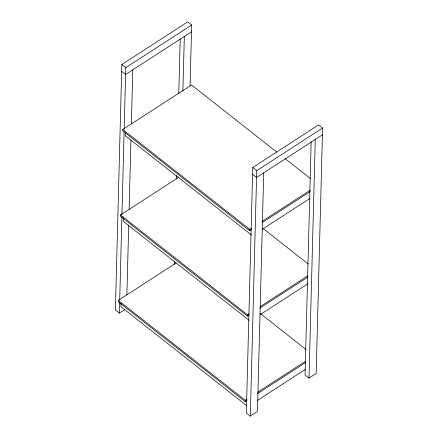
<?xml version="1.0" encoding="UTF-8"?>
<svg xmlns="http://www.w3.org/2000/svg" width="438" height="438" viewBox="0 0 438 438"><rect width="100%" height="100%" fill="white"/><g stroke="black" fill="none" stroke-linecap="round" stroke-linejoin="round"><path stroke-width="0.66" d="M190.07 85.853L191.663 25.021L187.694 21.9L121.824 64.539L115.402 309.984L119.366 313.104L124.874 309.54M176.142 262.948L118.293 300.397L118.255 301.76L245.225 401.635L246.944 400.524M178.95 177.127L120.532 214.948L120.494 216.312L247.465 316.181L249.184 315.07M276.679 152.002L191.499 84.999L122.766 129.495L122.733 130.858L249.704 230.733L251.423 229.616M119.366 313.104L119.656 302.165M119.705 300.118L121.89 216.701M121.945 214.647L124.113 131.915M124.184 129.177L125.794 67.66L121.824 64.539M121.03 303.315L120.943 306.726L246.84 405.752M123.27 217.867L123.182 221.272L249.08 320.304M125.487 133.097L125.416 135.824L251.319 234.85M126.883 294.796L128.712 225.055M129.122 209.326L130.929 140.269M131.362 123.861L132.774 69.845M174.302 264.459L174.395 261.043M176.541 178.989L176.629 175.572M178.781 93.524L180.215 38.823M182.892 91.175L184.321 36.474M245.225 401.635L245.264 400.272L118.293 300.397M247.465 316.181L247.503 314.818L120.532 214.948M249.704 230.733L249.737 229.364L122.766 129.495M311.15 141.819L305.045 374.972L309.014 378.098L316.176 373.461L322.598 128.016L318.634 124.896L252.764 167.535L246.337 412.979L250.306 416.1L257.467 411.463L263.714 172.835M250.306 416.1L256.734 170.656L252.764 167.535M309.014 378.098L315.261 139.465M125.794 67.66L191.663 25.021M191.483 31.837L125.618 74.476L121.649 71.356M256.734 170.656L322.598 128.016M322.423 134.833L256.553 177.472L252.589 174.351M249.737 229.364L251.456 228.253M262.34 221.212L310.449 190.065M262.017 222.761L310.131 191.614M262.411 229.205L309.951 198.43M247.503 314.818L249.222 313.707M260.101 306.66L307.64 275.885M259.778 308.21L307.892 277.062M260.172 314.659L307.711 283.884M245.264 400.272L246.983 399.16M257.862 392.114L305.401 361.339M257.544 393.663L305.653 362.516M257.363 400.48L305.478 369.333M285.253 158.748L310.433 178.551M263.194 228.609L308.193 264.005M260.418 313.635L305.959 349.458"/></g></svg>
